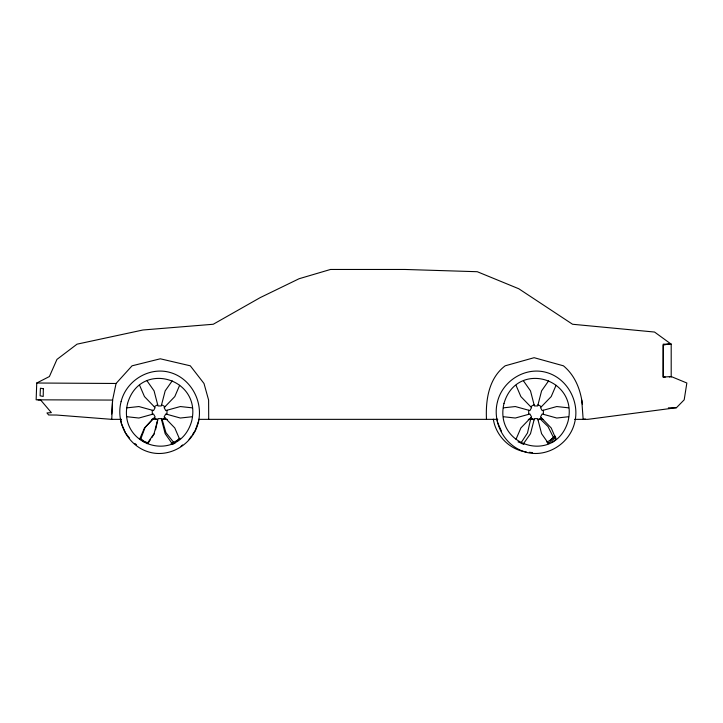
<?xml version="1.0" encoding="UTF-8"?>
<svg xmlns="http://www.w3.org/2000/svg" width="723" height="723" viewBox="0 0 723 723"><rect width="100%" height="100%" fill="white"/><g stroke="black" fill="none" stroke-linecap="round" stroke-linejoin="round"><path stroke-width="1.08" d="M486.489 419.349C485.522 400.081 488.721 378.237 505.178 365.811L534.116 357.695L563.425 365.811C575.11 375.499 580.56 389.661 582.413 404.356M671.197 377.09L671.197 344.166L654.55 332.047L572.553 324.256L518.798 288.766L477.27 271.712L404.88 269.462L330.501 269.462L299.105 278.726L260.271 297.578L213.249 324.256L143 329.986L77.036 344.166L56.954 359.412L49.399 376.538L36.737 383.009L36.15 399.819L112.589 400.072L116.06 383.479L132.056 365.811L160.298 358.798L190.294 365.811L203.994 383.479L208.613 400.072L208.703 419.349M111.704 413.999L112.589 400.072L111.749 419.349L56.611 415.038L48.649 414.984L46.959 412.941L51.36 412.625L40.587 399.955L38.093 399.955M152.282 410.248L152.282 414.315M166.968 414.315L166.968 410.248M528.703 410.248L528.703 414.315M543.38 414.315L543.38 410.248M669.344 377.09L671.197 376.538L686.85 383.009L684.193 399.819L676.448 407.709L587.826 419.349L574.595 419.349M155.562 429.751L157.731 420.09M161.473 405.16L161.265 405.946L157.985 405.946L154.071 390.854L147.04 380.849M198.771 420.678L195.111 430.745L192.689 434.243M139.602 439.277L144.464 427.971L155.138 416.927L153.502 413.981L138.906 418.03L127.013 416.728M179.647 385.287L174.794 396.593L164.112 407.645L165.757 410.583L180.343 406.543L192.237 407.844M516.014 439.277L520.876 427.971L531.559 416.927L529.914 413.981L515.327 418.03L503.434 416.728M556.059 385.287L551.206 396.593L540.524 407.645L542.169 410.583L556.755 406.543L568.649 407.844M148.125 443.19L150.565 439.476M151.785 437.614L154.225 433.89M189.046 439.494L191.478 435.996M172.21 380.849L165.178 390.854L161.591 404.69L164.998 406.724M147.04 443.714L154.071 433.71L157.985 418.626L161.265 418.626L165.178 433.71L172.21 443.714M548.63 380.849L541.59 390.854L537.686 405.946L534.396 405.946L530.492 390.854L523.452 380.849M523.452 443.714L530.492 433.71L534.396 418.626L537.686 418.626L541.59 433.71L548.63 443.714M153.041 418.698L145.043 427.537L140.813 438.852M176.99 440.669L179.494 438.536M180.009 438.265L177.497 440.388L171.071 443.425M181.003 446.308L182.612 444.952M549.652 440.669L554.912 436.285M555.183 436.141L550.167 440.388L546.696 442.042M555.815 437.316L550.393 441.916L547.654 443.19M552.038 442.603L556.086 439.168M154.252 406.724L157.659 404.69M164.998 417.84L161.591 419.873M530.664 406.724L534.071 404.69M541.419 417.84L538.011 419.873M173.547 442.241L165.929 432.607L161.907 418.897M530.682 418.997L527.501 432.969L520.795 443.19L523.832 444.374M553.493 437.56L548.016 426.561L540.244 419.015M172.246 444.473L174.984 443.19M585.368 419.051L583.154 419.349L581.744 400.072M127.013 407.844L138.906 406.543L153.502 410.583L155.138 407.645L144.464 396.593L139.602 385.287M192.237 416.728L180.343 418.03L165.757 413.981L164.112 416.927L174.794 427.971L179.647 439.277M503.434 407.844L515.327 406.543L529.914 410.583L531.559 407.645L520.876 396.593L516.014 385.287M568.649 416.728L556.755 418.03L542.169 413.981L540.524 416.927L551.206 427.971L556.059 439.277M669.408 376.656L663.19 377.09L663.19 344.166L671.197 344.166L669.408 343.75L663.253 345.133L663.19 377.09L665.241 377.09M668.368 407.853L676.448 407.709M116.06 383.479L36.737 383.009M111.36 419.349L121.437 419.349M151.64 419.349L157.234 419.349M161.717 419.349L167.311 419.349M198.635 419.349L497.786 419.349M528.287 419.349L533.935 419.349M538.454 419.349L542.973 419.349M532.607 419.223L530.637 419.024L532.553 419.25M526.236 451.956C509.742 449.833 495.734 435.499 493.321 419.132M529.344 452.282L532.453 452.607M518.02 441.861L520.054 442.648M147.384 442.648L144.347 441.464L140.822 438.843M147.89 443.316L143.832 441.735L140.316 439.114M538.011 404.69L541.419 406.724M534.071 419.873L530.664 417.84M157.659 419.873L154.252 417.84M134.785 443.425L136.484 444.681M129.607 438.21L125.639 433.204L121.337 423.389L120.651 419.132M501.428 431.197L497.523 422.295L497.008 419.087M43.344 388.694L43.208 396.448L40.081 395.806L40.416 388.224L43.344 388.694M121.103 401.608C115.544 422.548 128.179 446.281 149.299 452.137C170.248 458.075 193.014 443.841 198.147 422.964C203.705 402.015 191.071 378.283 169.95 372.426C149.01 366.489 126.245 380.732 121.103 401.608M127.582 403.398C117.198 446.579 179.078 464.717 191.667 421.166C202.051 377.984 140.172 359.846 127.582 403.398M497.514 401.608C491.956 422.548 504.591 446.281 525.72 452.137C546.66 458.075 569.426 443.841 574.568 422.964C580.117 402.015 567.492 378.283 546.362 372.426C525.422 366.489 502.657 380.732 497.514 401.608M503.994 403.398C493.61 446.579 555.49 464.717 568.079 421.166C578.472 377.984 516.593 359.846 503.994 403.398"/></g></svg>
